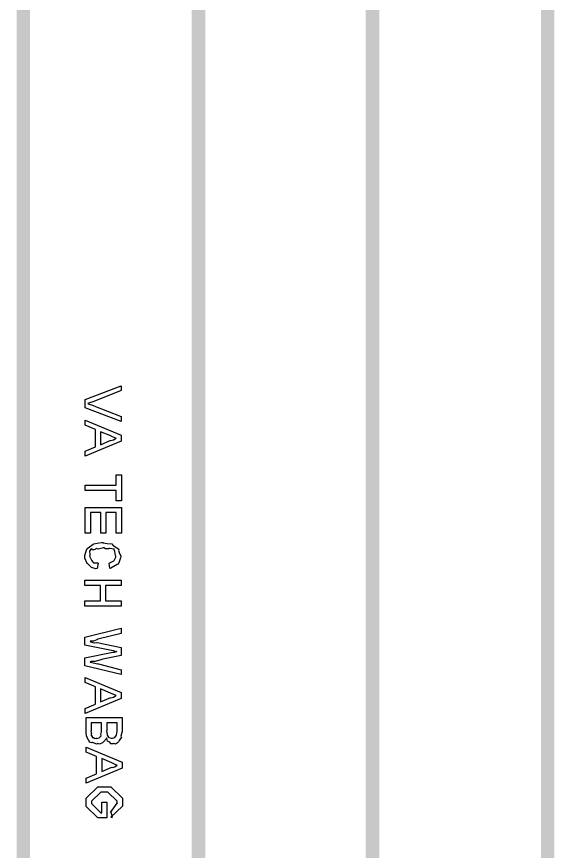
# Model space of a CAD drawing. Extents: x 0.1 to 11.6, y 0.3 to 16.3.
# Drawn here: x 2.102 to 2.9, y 1.379 to 2.618 of the extents above; entities that cross this region are included whole.
import ezdxf

# ---------------------------------------------------------------- set-up
doc = ezdxf.new("R2010")
doc.units = 0
doc.layers.get('0').update_dxf_attribs({"linetype": 'CONTINUOUS'})

msp = doc.modelspace()

# ---------------------------------------------------------------- linework, layer by layer
at = {"color": 0, "const_width": 0.02}
for points in [[(2.11165, 0.520019), (2.11165, 4.17665)], [(2.37169, 0.518338), (2.37169, 4.17665)], [(2.62999, 0.518338), (2.62999, 4.17665)], [(2.88997, 0.518338), (2.88997, 4.17665)]]:
    msp.add_lwpolyline(points, dxfattribs=at)
at = {"color": 0}
for points in [[(2.20324, 2.04958), (2.25683, 2.06976), (2.25683, 2.06261), (2.21625, 2.04654), (2.21463, 2.04606), (2.20979, 2.04443), (2.20779, 2.04372), (2.20714, 2.04351), (2.20757, 2.04318), (2.2155, 2.04058), (2.21625, 2.04025), (2.25683, 2.02419), (2.25683, 2.01704), (2.20324, 2.03722), (2.20324, 2.04958)], [(2.20329, 2.01887), (2.25689, 1.99653), (2.25689, 1.98762), (2.20329, 1.96528), (2.20329, 1.97287), (2.21869, 1.97939), (2.21869, 2.00478), (2.20329, 2.01129), (2.20329, 2.01887)], [(2.22629, 2.00174), (2.22629, 1.98242), (2.24149, 1.98893), (2.2416, 1.98867), (2.24556, 1.98975), (2.24914, 1.99214), (2.24929, 1.99219), (2.24843, 1.99229), (2.24208, 1.99511), (2.24126, 1.99544), (2.22629, 2.00174)], [(2.20344, 1.92225), (2.24946, 1.92225), (2.24946, 1.93767), (2.25706, 1.93767), (2.25706, 1.89925), (2.24946, 1.89925), (2.24946, 1.91465), (2.20344, 1.91465), (2.20344, 1.92225)], [(2.2035, 1.88938), (2.25711, 1.88938), (2.25711, 1.85097), (2.24951, 1.85097), (2.24951, 1.88157), (2.2341, 1.88157), (2.2341, 1.85096), (2.22651, 1.85097), (2.22651, 1.88157), (2.2111, 1.88157), (2.2111, 1.85097), (2.2035, 1.85097), (2.2035, 1.88938)], [(2.2226, 1.80664), (2.22108, 1.79883), (2.21924, 1.79839), (2.21263, 1.80035), (2.20817, 1.80479), (2.20742, 1.80556), (2.20628, 1.80615), (2.20285, 1.81418), (2.20285, 1.81685), (2.20285, 1.81803), (2.20367, 1.8215), (2.20557, 1.82758), (2.20611, 1.82835), (2.20637, 1.82813), (2.2099, 1.83083), (2.215, 1.83469), (2.2161, 1.83507), (2.2161, 1.83507), (2.22114, 1.83621), (2.22775, 1.83724), (2.22999, 1.83724), (2.23025, 1.83675), (2.23594, 1.83583), (2.24311, 1.83507), (2.24408, 1.83464), (2.24397, 1.83388), (2.24767, 1.83089), (2.25265, 1.82785), (2.25319, 1.82704), (2.25299, 1.82557), (2.2545, 1.82075), (2.25646, 1.81749), (2.25646, 1.8164), (2.25558, 1.81456), (2.25385, 1.80865), (2.25271, 1.80599), (2.25211, 1.80533), (2.25076, 1.80442), (2.24149, 1.79915), (2.24018, 1.79883), (2.23888, 1.80664), (2.23904, 1.80658), (2.24604, 1.81011), (2.24647, 1.81054), (2.24647, 1.81054), (2.24886, 1.81526), (2.24886, 1.81685), (2.24849, 1.81771), (2.24756, 1.82389), (2.24604, 1.82796), (2.24604, 1.8279), (2.24567, 1.82731), (2.23981, 1.82813), (2.2391, 1.82835), (2.23796, 1.82775), (2.23356, 1.82775), (2.23085, 1.82943), (2.22999, 1.82943), (2.22835, 1.82867), (2.22276, 1.82758), (2.22021, 1.82835), (2.21957, 1.82813), (2.21881, 1.82731), (2.21517, 1.82601), (2.213, 1.82758), (2.21263, 1.82769), (2.21169, 1.82715), (2.20975, 1.82428), (2.21044, 1.81922), (2.21044, 1.81749), (2.2099, 1.81694), (2.21294, 1.81104), (2.21349, 1.81054), (2.21326, 1.81006), (2.21593, 1.80729), (2.22157, 1.80686), (2.2226, 1.80664)], [(2.20296, 1.78125), (2.25657, 1.78125), (2.25657, 1.77343), (2.23356, 1.77343), (2.23356, 1.75065), (2.25657, 1.75065), (2.25657, 1.74283), (2.20296, 1.74283), (2.20296, 1.75065), (2.22597, 1.75065), (2.22597, 1.77344), (2.20296, 1.77343), (2.20296, 1.78125)], [(2.20307, 1.69667), (2.25667, 1.7099), (2.25667, 1.70231), (2.22194, 1.69363), (2.22071, 1.69254), (2.21565, 1.69075), (2.21158, 1.69103), (2.21067, 1.69081), (2.21149, 1.68983), (2.21674, 1.68838), (2.22081, 1.68875), (2.22108, 1.68864), (2.25667, 1.68147), (2.25667, 1.66954), (2.22954, 1.66411), (2.22678, 1.66297), (2.21799, 1.66075), (2.21208, 1.66049), (2.21067, 1.66021), (2.21099, 1.6595), (2.22211, 1.65728), (2.22325, 1.65696), (2.25667, 1.64849), (2.25689, 1.64111), (2.20307, 1.65435), (2.20307, 1.66585), (2.24431, 1.67432), (2.24431, 1.67432), (2.24675, 1.67438), (2.24929, 1.6754), (2.25017, 1.6754), (2.24929, 1.67492), (2.24539, 1.67637), (2.24496, 1.67649), (2.20307, 1.68494), (2.20307, 1.69667)], [(2.20318, 1.63704), (2.25678, 1.61469), (2.25678, 1.60579), (2.20318, 1.58344), (2.20318, 1.59104), (2.21858, 1.59754), (2.21858, 1.62294), (2.20318, 1.62944), (2.20318, 1.63704)], [(2.22618, 1.6199), (2.22618, 1.60058), (2.24137, 1.6071), (2.24149, 1.60682), (2.24544, 1.60792), (2.24903, 1.61029), (2.24918, 1.61035), (2.24832, 1.61046), (2.24197, 1.61328), (2.24115, 1.61361), (2.22618, 1.6199)], [(2.20481, 1.57731), (2.2584, 1.57731), (2.2584, 1.55692), (2.2576, 1.55522), (2.25651, 1.54958), (2.25706, 1.54747), (2.25689, 1.54693), (2.25592, 1.54617), (2.25358, 1.54318), (2.2526, 1.54139), (2.25211, 1.54107), (2.25142, 1.54015), (2.24832, 1.53803), (2.24642, 1.5389), (2.24582, 1.5389), (2.24479, 1.53846), (2.24115, 1.53831), (2.2404, 1.54074), (2.23996, 1.54107), (2.23942, 1.54079), (2.23643, 1.54215), (2.23568, 1.5465), (2.2354, 1.54714), (2.23492, 1.54617), (2.23079, 1.54144), (2.23019, 1.54107), (2.229, 1.5401), (2.22472, 1.53803), (2.22228, 1.5389), (2.22151, 1.5389), (2.2206, 1.53814), (2.21446, 1.54021), (2.21392, 1.54042), (2.21311, 1.54004), (2.20964, 1.54081), (2.20882, 1.54394), (2.2085, 1.54432), (2.2079, 1.5446), (2.20583, 1.54921), (2.20568, 1.54975), (2.20546, 1.54975), (2.20481, 1.55578), (2.20481, 1.55778), (2.20481, 1.57731)], [(2.2124, 1.5695), (2.2124, 1.55778), (2.21192, 1.5574), (2.21257, 1.55387), (2.21263, 1.55365), (2.21224, 1.55296), (2.21212, 1.5504), (2.21376, 1.55024), (2.21392, 1.54997), (2.21365, 1.54964), (2.21376, 1.54779), (2.21604, 1.54774), (2.21631, 1.54758), (2.21619, 1.54753), (2.21669, 1.54644), (2.21929, 1.54671), (2.22021, 1.54671), (2.22049, 1.54644), (2.22401, 1.5471), (2.22433, 1.54714), (2.22433, 1.54714), (2.22683, 1.54975), (2.22694, 1.55018), (2.22694, 1.55018), (2.22656, 1.55251), (2.22781, 1.55632), (2.22781, 1.55756), (2.22781, 1.5695), (2.2124, 1.5695)], [(2.2354, 1.5695), (2.2354, 1.55843), (2.23514, 1.55756), (2.23594, 1.55225), (2.23606, 1.55192), (2.23589, 1.55111), (2.23813, 1.54824), (2.23844, 1.54801), (2.23844, 1.54801), (2.24186, 1.54671), (2.243, 1.54671), (2.243, 1.54671), (2.24393, 1.54665), (2.24701, 1.54779), (2.24735, 1.54801), (2.24735, 1.54801), (2.24983, 1.55111), (2.24994, 1.55149), (2.24994, 1.55149), (2.25082, 1.55735), (2.25082, 1.55929), (2.25082, 1.5695), (2.2354, 1.5695)], [(2.20492, 1.53358), (2.25851, 1.51124), (2.25851, 1.50233), (2.20492, 1.47999), (2.20492, 1.48758), (2.22032, 1.49408), (2.22032, 1.51947), (2.20492, 1.52599), (2.20492, 1.53358)], [(2.22792, 1.51644), (2.22792, 1.49713), (2.24311, 1.50364), (2.24322, 1.50336), (2.24718, 1.50444), (2.25076, 1.50683), (2.25092, 1.50689), (2.25006, 1.507), (2.24371, 1.50982), (2.24289, 1.51015), (2.22792, 1.51644)], [(2.22803, 1.45161), (2.23562, 1.45161), (2.23562, 1.4286), (2.22194, 1.4286), (2.20503, 1.44553), (2.20503, 1.44922), (2.20503, 1.45768), (2.22194, 1.47461), (2.2315, 1.47461), (2.24169, 1.47461), (2.25863, 1.45768), (2.25863, 1.44987), (2.25863, 1.44575), (2.24169, 1.42947), (2.24388, 1.42947), (2.24192, 1.43642), (2.24104, 1.43642), (2.25103, 1.45031), (2.25103, 1.44987), (2.25103, 1.45313), (2.23714, 1.46679), (2.23172, 1.46679), (2.22651, 1.46679), (2.21263, 1.45313), (2.21263, 1.44987), (2.21263, 1.45008), (2.22651, 1.43619), (2.22803, 1.43619), (2.22803, 1.45161)]]:
    msp.add_lwpolyline(points, close=True, dxfattribs=at)

doc.saveas('drawing.dxf')
